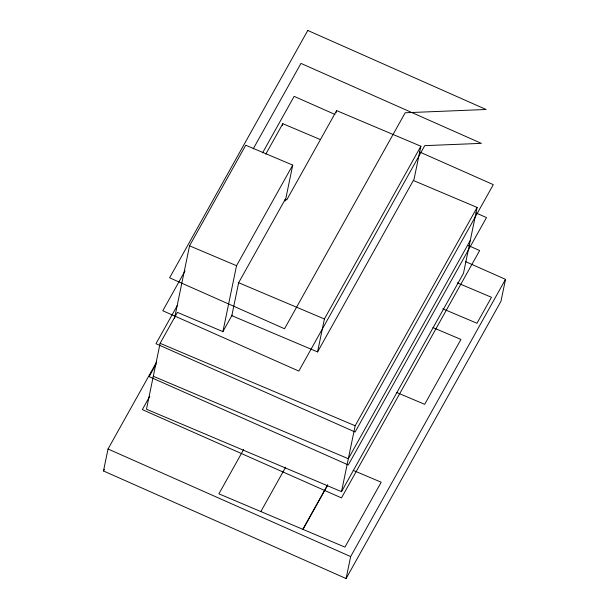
<?xml version="1.0" encoding="UTF-8"?>
<svg xmlns="http://www.w3.org/2000/svg" width="609" height="609" viewBox="0 0 609 609"><rect width="100%" height="100%" fill="white"/><g stroke="black" fill="none" stroke-linecap="round" stroke-linejoin="round"><path stroke-width="0.91" d="M465.512 261.611L505.516 279.341L500.963 301.31L346.102 578.55L103.484 470.963L108.037 449L156.711 361.853M232.12 315.119L222.909 331.616L177.402 312.379L160.121 343.316L146.48 409.218L341.512 491.669L463.472 273.334L477.113 207.441L413.305 180.462M174.517 318.431L189.551 245.83L245.739 145.231L292.739 165.1L285.415 200.468M222.864 331.783L236.543 265.699L292.739 165.1M238.637 282.721L231.816 315.668L317.571 351.926L414.059 179.175L420.88 146.229L336.625 110.61L286.77 199.859L285.278 199.227L238.637 282.721L324.391 318.971L317.571 351.926M282.424 125.523L282.804 123.688L320.425 139.598M284.898 201.054L285.278 199.227M336.244 112.437L336.625 110.61M341.512 491.669L355.161 425.767L477.113 207.441M346.102 578.55L350.655 556.58L505.516 279.341M185.045 270.906L162.793 310.75L298.836 371.079L424.755 145.65L481.346 143.359L300.96 63.397L253.207 148.893M177.295 305.52L155.973 343.697L355.116 432.009L493.298 184.634L419.373 151.862M262.608 152.79L294.139 96.351L335.011 114.469M265.79 154.146L282.804 123.688M156.102 364.197L149.144 376.651L348.295 464.956L486.477 217.58L476.04 212.96M103.484 470.963L104.413 469.303M149.738 396.314L142.323 409.598L341.474 497.911L479.648 250.535L468.344 245.518M243.676 449.457L218.897 493.823L302.818 529.305L327.596 484.939M324.391 318.971L420.88 146.229M260.858 511.56L285.636 467.202M327.764 485.015L302.985 529.381L344.945 547.118L381.196 482.214L353.228 470.392M470.293 240.388L348.34 458.722L153.301 376.271M457.329 282.85L491.486 297.291L476.984 323.25L442.827 308.809M432.961 327.596L460.937 339.426L424.686 404.33L396.71 392.5M189.551 245.83L236.543 265.699M160.121 343.316L355.161 425.767M108.037 449L350.655 556.58M307.781 30.45L169.614 277.803L284.54 328.761L405.191 112.764L486.096 109.491L307.781 30.45"/></g></svg>
